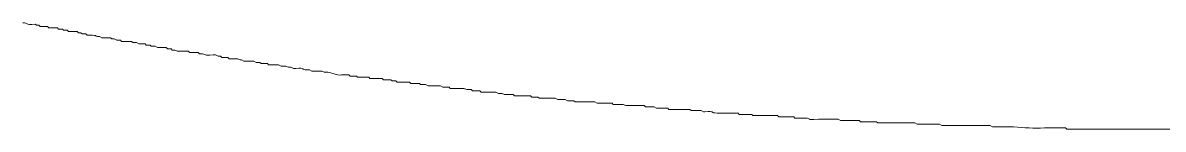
# Model space of a CAD drawing. Header units: millimetres. Extents: x 5194 to 16594, y 329 to 7592.
# Drawn here: x 10771.57 to 10792.33, y 3865.61 to 3867.54 of the extents above; entities that cross this region are included whole.
import ezdxf

# ---------------------------------------------------------------- set-up
doc = ezdxf.new("R2010")
doc.units = ezdxf.units.MM
doc.header["$MEASUREMENT"] = 0
doc.layers.add('PDF_Geometry', color=7, linetype='Continuous', true_color=0x231f20)

msp = doc.modelspace()

# ---------------------------------------------------------------- linework, layer by layer
at = {"layer": 'PDF_Geometry', "color": 0, "lineweight": 9}
for p, q in [((10771.816, 3867.495), (10771.793, 3867.518)), ((10771.838, 3867.495), (10771.816, 3867.495)), ((10771.861, 3867.495), (10771.838, 3867.495)), ((10771.883, 3867.473), (10771.861, 3867.495)), ((10771.906, 3867.473), (10771.883, 3867.473)), ((10771.951, 3867.473), (10771.906, 3867.473)), ((10771.996, 3867.473), (10771.951, 3867.473)), ((10772.018, 3867.473), (10771.996, 3867.473)), ((10772.041, 3867.45), (10772.018, 3867.473)), ((10772.086, 3867.45), (10772.041, 3867.45)), ((10772.131, 3867.45), (10772.086, 3867.45)), ((10772.176, 3867.45), (10772.131, 3867.45)), ((10772.198, 3867.45), (10772.176, 3867.45)), ((10772.221, 3867.428), (10772.198, 3867.45)), ((10772.266, 3867.428), (10772.221, 3867.428)), ((10772.288, 3867.428), (10772.266, 3867.428)), ((10772.311, 3867.405), (10772.288, 3867.428)), ((10772.356, 3867.405), (10772.311, 3867.405)), ((10772.378, 3867.405), (10772.356, 3867.405)), ((10772.4, 3867.383), (10772.378, 3867.405)), ((10772.445, 3867.383), (10772.4, 3867.383)), ((10772.468, 3867.383), (10772.445, 3867.383)), ((10772.49, 3867.383), (10772.468, 3867.383)), ((10772.535, 3867.383), (10772.49, 3867.383)), ((10772.558, 3867.383), (10772.535, 3867.383)), ((10772.58, 3867.36), (10772.558, 3867.383)), ((10772.625, 3867.36), (10772.58, 3867.36)), ((10772.648, 3867.338), (10772.625, 3867.36)), ((10772.67, 3867.338), (10772.648, 3867.338)), ((10772.715, 3867.338), (10772.67, 3867.338)), ((10772.738, 3867.315), (10772.715, 3867.338)), ((10772.76, 3867.315), (10772.738, 3867.315)), ((10772.783, 3867.315), (10772.76, 3867.315)), ((10773.008, 3867.27), (10772.963, 3867.293)), ((10773.053, 3867.27), (10773.008, 3867.27)), ((10773.098, 3867.27), (10773.053, 3867.27)), ((10773.143, 3867.27), (10773.098, 3867.27)), ((10773.165, 3867.27), (10773.143, 3867.27)), ((10773.188, 3867.248), (10773.165, 3867.27)), ((10773.233, 3867.248), (10773.188, 3867.248)), ((10773.278, 3867.225), (10773.233, 3867.248)), ((10773.323, 3867.225), (10773.278, 3867.225)), ((10773.345, 3867.225), (10773.323, 3867.225)), ((10773.368, 3867.203), (10773.345, 3867.225)), ((10773.413, 3867.203), (10773.368, 3867.203)), ((10773.457, 3867.203), (10773.413, 3867.203)), ((10773.48, 3867.203), (10773.457, 3867.203)), ((10773.502, 3867.203), (10773.48, 3867.203)), ((10773.547, 3867.203), (10773.502, 3867.203)), ((10773.57, 3867.18), (10773.547, 3867.203)), ((10773.592, 3867.18), (10773.57, 3867.18)), ((10773.637, 3867.18), (10773.592, 3867.18)), ((10773.682, 3867.158), (10773.637, 3867.18)), ((10773.705, 3867.158), (10773.682, 3867.158)), ((10773.75, 3867.158), (10773.705, 3867.158)), ((10773.795, 3867.158), (10773.75, 3867.158)), ((10773.817, 3867.136), (10773.795, 3867.158)), ((10773.84, 3867.136), (10773.817, 3867.136)), ((10773.885, 3867.136), (10773.84, 3867.136)), ((10773.907, 3867.113), (10773.885, 3867.136)), ((10773.93, 3867.113), (10773.907, 3867.113)), ((10773.975, 3867.113), (10773.93, 3867.113)), ((10774.02, 3867.091), (10773.975, 3867.113)), ((10774.042, 3867.091), (10774.02, 3867.091)), ((10774.065, 3867.091), (10774.042, 3867.091)), ((10774.11, 3867.091), (10774.065, 3867.091)), ((10774.155, 3867.091), (10774.11, 3867.091)), ((10774.177, 3867.091), (10774.155, 3867.091)), ((10774.2, 3867.068), (10774.177, 3867.091)), ((10774.245, 3867.068), (10774.2, 3867.068)), ((10774.267, 3867.068), (10774.245, 3867.068)), ((10774.29, 3867.046), (10774.267, 3867.068)), ((10774.335, 3867.046), (10774.29, 3867.046)), ((10774.38, 3867.023), (10774.335, 3867.046)), ((10774.425, 3867.023), (10774.38, 3867.023)), ((10774.447, 3867.023), (10774.425, 3867.023)), ((10774.47, 3867.023), (10774.447, 3867.023)), ((10774.514, 3867.023), (10774.47, 3867.023)), ((10774.559, 3867.023), (10774.514, 3867.023)), ((10774.582, 3867.023), (10774.559, 3867.023)), ((10774.604, 3867.001), (10774.582, 3867.023)), ((10774.627, 3867.001), (10774.604, 3867.001)), ((10774.649, 3867.001), (10774.627, 3867.001)), ((10774.672, 3867.001), (10774.649, 3867.001)), ((10774.717, 3867.001), (10774.672, 3867.001)), ((10774.762, 3867.001), (10774.717, 3867.001)), ((10774.784, 3866.978), (10774.762, 3867.001)), ((10774.807, 3866.978), (10774.784, 3866.978)), ((10775.077, 3866.956), (10775.032, 3866.956)), ((10775.122, 3866.933), (10775.077, 3866.956)), ((10775.144, 3866.933), (10775.122, 3866.933)), ((10775.167, 3866.933), (10775.144, 3866.933)), ((10775.189, 3866.911), (10775.167, 3866.933)), ((10775.212, 3866.911), (10775.189, 3866.911)), ((10775.257, 3866.911), (10775.212, 3866.911)), ((10775.302, 3866.911), (10775.257, 3866.911)), ((10775.324, 3866.888), (10775.302, 3866.911)), ((10775.347, 3866.888), (10775.324, 3866.888)), ((10775.392, 3866.888), (10775.347, 3866.888)), ((10775.437, 3866.888), (10775.392, 3866.888)), ((10775.482, 3866.888), (10775.437, 3866.888)), ((10775.526, 3866.866), (10775.482, 3866.888)), ((10775.549, 3866.866), (10775.526, 3866.866)), ((10775.594, 3866.843), (10775.549, 3866.866)), ((10775.639, 3866.843), (10775.594, 3866.843)), ((10775.661, 3866.843), (10775.639, 3866.843)), ((10775.684, 3866.843), (10775.661, 3866.843)), ((10775.729, 3866.843), (10775.684, 3866.843)), ((10775.751, 3866.843), (10775.729, 3866.843)), ((10775.774, 3866.843), (10775.751, 3866.843)), ((10775.819, 3866.821), (10775.774, 3866.843)), ((10775.864, 3866.821), (10775.819, 3866.821)), ((10775.886, 3866.821), (10775.864, 3866.821)), ((10775.909, 3866.798), (10775.886, 3866.821)), ((10775.954, 3866.798), (10775.909, 3866.798)), ((10775.999, 3866.798), (10775.954, 3866.798)), ((10776.021, 3866.798), (10775.999, 3866.798)), ((10776.044, 3866.776), (10776.021, 3866.798)), ((10776.089, 3866.776), (10776.044, 3866.776)), ((10776.134, 3866.776), (10776.089, 3866.776)), ((10776.179, 3866.776), (10776.134, 3866.776)), ((10776.201, 3866.776), (10776.179, 3866.776)), ((10776.224, 3866.776), (10776.201, 3866.776)), ((10776.269, 3866.753), (10776.224, 3866.776)), ((10776.291, 3866.753), (10776.269, 3866.753)), ((10776.314, 3866.753), (10776.291, 3866.753)), ((10776.359, 3866.753), (10776.314, 3866.753)), ((10776.404, 3866.731), (10776.359, 3866.753)), ((10776.426, 3866.731), (10776.404, 3866.731)), ((10776.449, 3866.731), (10776.426, 3866.731)), ((10776.494, 3866.708), (10776.449, 3866.731)), ((10776.516, 3866.708), (10776.494, 3866.708)), ((10776.539, 3866.708), (10776.516, 3866.708)), ((10776.763, 3866.686), (10776.741, 3866.686)), ((10776.786, 3866.686), (10776.763, 3866.686)), ((10776.831, 3866.663), (10776.786, 3866.686)), ((10776.853, 3866.663), (10776.831, 3866.663)), ((10776.876, 3866.663), (10776.853, 3866.663)), ((10776.921, 3866.663), (10776.876, 3866.663)), ((10776.966, 3866.663), (10776.921, 3866.663)), ((10776.988, 3866.663), (10776.966, 3866.663)), ((10777.011, 3866.663), (10776.988, 3866.663)), ((10777.056, 3866.641), (10777.011, 3866.663)), ((10777.101, 3866.641), (10777.056, 3866.641)), ((10777.123, 3866.641), (10777.101, 3866.641)), ((10777.393, 3866.596), (10777.371, 3866.596)), ((10777.416, 3866.596), (10777.393, 3866.596)), ((10777.438, 3866.596), (10777.416, 3866.596)), ((10777.483, 3866.596), (10777.438, 3866.596)), ((10777.506, 3866.596), (10777.483, 3866.596)), ((10777.528, 3866.573), (10777.506, 3866.596)), ((10777.573, 3866.573), (10777.528, 3866.573)), ((10777.618, 3866.573), (10777.573, 3866.573)), ((10777.64, 3866.573), (10777.618, 3866.573)), ((10777.663, 3866.551), (10777.64, 3866.573)), ((10777.708, 3866.551), (10777.663, 3866.551)), ((10777.73, 3866.551), (10777.708, 3866.551)), ((10777.753, 3866.551), (10777.73, 3866.551)), ((10777.798, 3866.551), (10777.753, 3866.551)), ((10777.843, 3866.551), (10777.798, 3866.551)), ((10777.865, 3866.551), (10777.843, 3866.551)), ((10777.888, 3866.528), (10777.865, 3866.551)), ((10777.933, 3866.528), (10777.888, 3866.528)), ((10777.978, 3866.528), (10777.933, 3866.528)), ((10778.023, 3866.528), (10777.978, 3866.528)), ((10778.045, 3866.528), (10778.023, 3866.528)), ((10778.068, 3866.528), (10778.045, 3866.528)), ((10778.113, 3866.528), (10778.068, 3866.528)), ((10778.135, 3866.506), (10778.113, 3866.528)), ((10778.158, 3866.506), (10778.135, 3866.506)), ((10778.203, 3866.506), (10778.158, 3866.506)), ((10778.248, 3866.506), (10778.203, 3866.506)), ((10778.27, 3866.506), (10778.248, 3866.506)), ((10778.293, 3866.483), (10778.27, 3866.506)), ((10778.338, 3866.483), (10778.293, 3866.483)), ((10778.36, 3866.483), (10778.338, 3866.483)), ((10778.383, 3866.461), (10778.36, 3866.483)), ((10778.405, 3866.461), (10778.383, 3866.461)), ((10778.63, 3866.438), (10778.608, 3866.461)), ((10778.675, 3866.438), (10778.63, 3866.438)), ((10778.72, 3866.438), (10778.675, 3866.438)), ((10778.742, 3866.438), (10778.72, 3866.438)), ((10778.787, 3866.438), (10778.742, 3866.438)), ((10778.81, 3866.416), (10778.787, 3866.438)), ((10778.855, 3866.416), (10778.81, 3866.416)), ((10778.9, 3866.416), (10778.855, 3866.416)), ((10778.945, 3866.393), (10778.9, 3866.416)), ((10778.99, 3866.393), (10778.945, 3866.393)), ((10779.012, 3866.393), (10778.99, 3866.393)), ((10779.035, 3866.393), (10779.012, 3866.393)), ((10779.08, 3866.393), (10779.035, 3866.393)), ((10779.125, 3866.393), (10779.08, 3866.393)), ((10779.147, 3866.393), (10779.125, 3866.393)), ((10779.17, 3866.393), (10779.147, 3866.393)), ((10779.215, 3866.371), (10779.17, 3866.393)), ((10779.237, 3866.371), (10779.215, 3866.371)), ((10779.26, 3866.371), (10779.237, 3866.371)), ((10779.305, 3866.371), (10779.26, 3866.371)), ((10779.327, 3866.371), (10779.305, 3866.371)), ((10779.35, 3866.348), (10779.327, 3866.371)), ((10779.372, 3866.348), (10779.35, 3866.348)), ((10779.417, 3866.348), (10779.372, 3866.348)), ((10779.462, 3866.348), (10779.417, 3866.348)), ((10779.507, 3866.348), (10779.462, 3866.348)), ((10779.53, 3866.348), (10779.507, 3866.348)), ((10779.754, 3866.303), (10779.732, 3866.326)), ((10779.777, 3866.303), (10779.754, 3866.303)), ((10779.822, 3866.303), (10779.777, 3866.303)), ((10779.867, 3866.303), (10779.822, 3866.303)), ((10779.889, 3866.303), (10779.867, 3866.303)), ((10779.912, 3866.281), (10779.889, 3866.303)), ((10779.957, 3866.281), (10779.912, 3866.281)), ((10780.002, 3866.281), (10779.957, 3866.281)), ((10780.024, 3866.281), (10780.002, 3866.281)), ((10780.047, 3866.281), (10780.024, 3866.281)), ((10780.092, 3866.281), (10780.047, 3866.281)), ((10780.114, 3866.281), (10780.092, 3866.281)), ((10780.137, 3866.281), (10780.114, 3866.281)), ((10780.182, 3866.281), (10780.137, 3866.281)), ((10780.227, 3866.258), (10780.182, 3866.281)), ((10780.272, 3866.258), (10780.227, 3866.258)), ((10780.294, 3866.258), (10780.272, 3866.258)), ((10780.339, 3866.236), (10780.294, 3866.258)), ((10780.384, 3866.236), (10780.339, 3866.236)), ((10780.407, 3866.236), (10780.384, 3866.236)), ((10780.429, 3866.236), (10780.407, 3866.236)), ((10780.474, 3866.236), (10780.429, 3866.236)), ((10780.497, 3866.236), (10780.474, 3866.236)), ((10780.519, 3866.213), (10780.497, 3866.236)), ((10780.564, 3866.213), (10780.519, 3866.213)), ((10780.609, 3866.213), (10780.564, 3866.213)), ((10780.632, 3866.213), (10780.609, 3866.213)), ((10780.654, 3866.213), (10780.632, 3866.213)), ((10780.699, 3866.213), (10780.654, 3866.213)), ((10780.744, 3866.213), (10780.699, 3866.213)), ((10780.789, 3866.213), (10780.744, 3866.213)), ((10780.811, 3866.213), (10780.789, 3866.213)), ((10780.834, 3866.191), (10780.811, 3866.213)), ((10780.879, 3866.191), (10780.834, 3866.191)), ((10780.924, 3866.191), (10780.879, 3866.191)), ((10780.946, 3866.191), (10780.924, 3866.191)), ((10780.969, 3866.168), (10780.946, 3866.191)), ((10781.014, 3866.168), (10780.969, 3866.168)), ((10781.036, 3866.168), (10781.014, 3866.168)), ((10781.059, 3866.168), (10781.036, 3866.168)), ((10781.104, 3866.168), (10781.059, 3866.168)), ((10781.149, 3866.168), (10781.104, 3866.168)), ((10781.171, 3866.168), (10781.149, 3866.168)), ((10781.194, 3866.168), (10781.171, 3866.168)), ((10781.216, 3866.168), (10781.194, 3866.168)), ((10781.261, 3866.168), (10781.216, 3866.168)), ((10781.306, 3866.146), (10781.261, 3866.168)), ((10781.329, 3866.146), (10781.306, 3866.146)), ((10781.351, 3866.146), (10781.329, 3866.146)), ((10781.396, 3866.146), (10781.351, 3866.146)), ((10781.441, 3866.146), (10781.396, 3866.146)), ((10781.486, 3866.124), (10781.441, 3866.146)), ((10781.509, 3866.124), (10781.486, 3866.124)), ((10781.531, 3866.124), (10781.509, 3866.124)), ((10781.576, 3866.124), (10781.531, 3866.124)), ((10781.599, 3866.124), (10781.576, 3866.124)), ((10781.621, 3866.101), (10781.599, 3866.124)), ((10781.666, 3866.101), (10781.621, 3866.101)), ((10781.711, 3866.101), (10781.666, 3866.101)), ((10781.981, 3866.101), (10781.936, 3866.101)), ((10782.026, 3866.079), (10781.981, 3866.101)), ((10782.228, 3866.079), (10782.206, 3866.079)), ((10782.273, 3866.079), (10782.228, 3866.079)), ((10782.296, 3866.079), (10782.273, 3866.079)), ((10782.318, 3866.056), (10782.296, 3866.079)), ((10782.363, 3866.056), (10782.318, 3866.056)), ((10782.408, 3866.056), (10782.363, 3866.056)), ((10782.453, 3866.056), (10782.408, 3866.056)), ((10782.476, 3866.056), (10782.453, 3866.056)), ((10782.498, 3866.056), (10782.476, 3866.056)), ((10782.543, 3866.034), (10782.498, 3866.056)), ((10782.588, 3866.034), (10782.543, 3866.034)), ((10782.611, 3866.034), (10782.588, 3866.034)), ((10782.633, 3866.034), (10782.611, 3866.034)), ((10782.903, 3866.011), (10782.88, 3866.034)), ((10782.948, 3866.011), (10782.903, 3866.011)), ((10782.993, 3866.011), (10782.948, 3866.011)), ((10783.015, 3866.011), (10782.993, 3866.011)), ((10783.038, 3866.011), (10783.015, 3866.011)), ((10783.06, 3866.011), (10783.038, 3866.011)), ((10783.105, 3865.989), (10783.06, 3866.011)), ((10783.15, 3865.989), (10783.105, 3865.989)), ((10783.173, 3865.989), (10783.15, 3865.989)), ((10783.195, 3865.989), (10783.173, 3865.989)), ((10783.24, 3865.989), (10783.195, 3865.989)), ((10783.285, 3865.989), (10783.24, 3865.989)), ((10783.308, 3865.989), (10783.285, 3865.989)), ((10783.33, 3865.966), (10783.308, 3865.989)), ((10783.375, 3865.966), (10783.33, 3865.966)), ((10783.6, 3865.966), (10783.578, 3865.966)), ((10783.645, 3865.966), (10783.6, 3865.966)), ((10783.69, 3865.966), (10783.645, 3865.966)), ((10783.713, 3865.966), (10783.69, 3865.966)), ((10783.735, 3865.944), (10783.713, 3865.966)), ((10783.78, 3865.944), (10783.735, 3865.944)), ((10783.825, 3865.944), (10783.78, 3865.944)), ((10783.87, 3865.944), (10783.825, 3865.944)), ((10783.892, 3865.944), (10783.87, 3865.944)), ((10783.915, 3865.944), (10783.892, 3865.944)), ((10783.96, 3865.921), (10783.915, 3865.944)), ((10783.982, 3865.921), (10783.96, 3865.921)), ((10784.252, 3865.899), (10784.207, 3865.899)), ((10784.275, 3865.899), (10784.252, 3865.899)), ((10784.297, 3865.899), (10784.275, 3865.899)), ((10784.342, 3865.899), (10784.297, 3865.899)), ((10784.387, 3865.899), (10784.342, 3865.899)), ((10784.41, 3865.899), (10784.387, 3865.899)), ((10784.432, 3865.899), (10784.41, 3865.899)), ((10784.477, 3865.899), (10784.432, 3865.899)), ((10784.522, 3865.899), (10784.477, 3865.899)), ((10784.567, 3865.899), (10784.522, 3865.899)), ((10784.59, 3865.899), (10784.567, 3865.899)), ((10784.612, 3865.876), (10784.59, 3865.899)), ((10784.657, 3865.876), (10784.612, 3865.876)), ((10784.68, 3865.876), (10784.657, 3865.876)), ((10784.702, 3865.876), (10784.68, 3865.876)), ((10784.77, 3865.876), (10784.702, 3865.876)), ((10784.792, 3865.876), (10784.77, 3865.876)), ((10784.837, 3865.876), (10784.792, 3865.876)), ((10784.86, 3865.854), (10784.837, 3865.876)), ((10784.882, 3865.854), (10784.86, 3865.854)), ((10784.927, 3865.854), (10784.882, 3865.854)), ((10784.949, 3865.854), (10784.927, 3865.854)), ((10784.972, 3865.854), (10784.949, 3865.854)), ((10785.017, 3865.854), (10784.972, 3865.854)), ((10785.039, 3865.854), (10785.017, 3865.854)), ((10785.084, 3865.854), (10785.039, 3865.854)), ((10785.129, 3865.854), (10785.084, 3865.854)), ((10785.152, 3865.854), (10785.129, 3865.854)), ((10785.174, 3865.854), (10785.152, 3865.854)), ((10785.219, 3865.854), (10785.174, 3865.854)), ((10785.242, 3865.854), (10785.219, 3865.854)), ((10785.309, 3865.854), (10785.242, 3865.854)), ((10785.332, 3865.831), (10785.309, 3865.854)), ((10785.354, 3865.831), (10785.332, 3865.831)), ((10785.399, 3865.831), (10785.354, 3865.831)), ((10785.624, 3865.809), (10785.602, 3865.831)), ((10785.669, 3865.809), (10785.624, 3865.809)), ((10785.714, 3865.809), (10785.669, 3865.809)), ((10785.759, 3865.809), (10785.714, 3865.809)), ((10785.782, 3865.809), (10785.759, 3865.809)), ((10785.804, 3865.809), (10785.782, 3865.809)), ((10786.074, 3865.786), (10786.051, 3865.786)), ((10786.096, 3865.786), (10786.074, 3865.786)), ((10786.366, 3865.786), (10786.344, 3865.786)), ((10786.411, 3865.786), (10786.366, 3865.786)), ((10786.456, 3865.764), (10786.411, 3865.786)), ((10786.501, 3865.764), (10786.456, 3865.764)), ((10786.726, 3865.764), (10786.681, 3865.764)), ((10786.771, 3865.764), (10786.726, 3865.764)), ((10786.794, 3865.764), (10786.771, 3865.764)), ((10786.816, 3865.741), (10786.794, 3865.764)), ((10786.839, 3865.741), (10786.816, 3865.741)), ((10786.884, 3865.741), (10786.839, 3865.741)), ((10786.929, 3865.741), (10786.884, 3865.741)), ((10786.951, 3865.741), (10786.929, 3865.741)), ((10786.996, 3865.741), (10786.951, 3865.741)), ((10787.018, 3865.741), (10786.996, 3865.741)), ((10787.063, 3865.741), (10787.018, 3865.741)), ((10787.108, 3865.741), (10787.063, 3865.741)), ((10787.131, 3865.719), (10787.108, 3865.741)), ((10787.153, 3865.719), (10787.131, 3865.719)), ((10787.198, 3865.719), (10787.153, 3865.719)), ((10787.243, 3865.719), (10787.198, 3865.719)), ((10787.288, 3865.719), (10787.243, 3865.719)), ((10787.333, 3865.719), (10787.288, 3865.719)), ((10787.603, 3865.719), (10787.581, 3865.719)), ((10787.648, 3865.719), (10787.603, 3865.719)), ((10787.693, 3865.719), (10787.648, 3865.719)), ((10787.738, 3865.719), (10787.693, 3865.719)), ((10787.761, 3865.719), (10787.738, 3865.719)), ((10787.806, 3865.719), (10787.761, 3865.719)), ((10787.851, 3865.696), (10787.806, 3865.719)), ((10787.873, 3865.696), (10787.851, 3865.696)), ((10787.896, 3865.696), (10787.873, 3865.696)), ((10787.941, 3865.696), (10787.896, 3865.696)), ((10787.986, 3865.696), (10787.941, 3865.696)), ((10788.031, 3865.696), (10787.986, 3865.696)), ((10788.255, 3865.696), (10788.233, 3865.696)), ((10788.3, 3865.674), (10788.255, 3865.696)), ((10788.525, 3865.674), (10788.503, 3865.674)), ((10788.57, 3865.674), (10788.525, 3865.674)), ((10788.615, 3865.674), (10788.57, 3865.674)), ((10788.638, 3865.674), (10788.615, 3865.674)), ((10788.66, 3865.674), (10788.638, 3865.674)), ((10788.683, 3865.674), (10788.66, 3865.674)), ((10788.975, 3865.674), (10788.953, 3865.674)), ((10788.998, 3865.674), (10788.975, 3865.674)), ((10789.043, 3865.674), (10788.998, 3865.674)), ((10789.065, 3865.674), (10789.043, 3865.674)), ((10789.132, 3865.674), (10789.065, 3865.674)), ((10789.177, 3865.674), (10789.132, 3865.674)), ((10789.222, 3865.651), (10789.177, 3865.674)), ((10789.245, 3865.651), (10789.222, 3865.651)), ((10789.267, 3865.651), (10789.245, 3865.651)), ((10789.335, 3865.651), (10789.267, 3865.651)), ((10789.357, 3865.651), (10789.335, 3865.651)), ((10789.402, 3865.651), (10789.357, 3865.651)), ((10790.459, 3865.629), (10790.437, 3865.629)), ((10790.504, 3865.629), (10790.459, 3865.629)), ((10790.527, 3865.629), (10790.504, 3865.629)), ((10790.549, 3865.629), (10790.527, 3865.629)), ((10790.572, 3865.606), (10790.549, 3865.629)), ((10790.617, 3865.606), (10790.572, 3865.606)), ((10790.662, 3865.606), (10790.617, 3865.606)), ((10790.684, 3865.606), (10790.662, 3865.606)), ((10790.707, 3865.606), (10790.684, 3865.606)), ((10790.752, 3865.606), (10790.707, 3865.606)), ((10790.797, 3865.606), (10790.752, 3865.606)), ((10791.381, 3865.606), (10791.359, 3865.606)), ((10791.426, 3865.606), (10791.381, 3865.606)), ((10791.449, 3865.606), (10791.426, 3865.606))]:
    msp.add_line(p, q, dxfattribs=at)
msp.add_ellipse((10790.032, 3869.294), major_axis=(-2.594, 2.594), ratio=1, start_param=2.239444, end_param=2.392988, dxfattribs=at)
for points in [[(10771.793, 3867.518), (10771.591, 3867.495), (10771.681, 3867.54), (10771.568, 3867.54)], [(10772.963, 3867.293), (10772.85, 3867.293), (10772.963, 3867.315), (10772.783, 3867.315)], [(10775.032, 3866.956), (10774.852, 3866.933), (10774.919, 3866.978), (10774.807, 3866.978)], [(10776.741, 3866.686), (10776.628, 3866.686), (10776.718, 3866.731), (10776.539, 3866.708)], [(10777.371, 3866.596), (10777.281, 3866.573), (10777.191, 3866.641), (10777.123, 3866.641)], [(10778.608, 3866.461), (10778.54, 3866.461), (10778.473, 3866.461), (10778.405, 3866.461)], [(10779.732, 3866.326), (10779.575, 3866.326), (10779.665, 3866.348), (10779.53, 3866.348)], [(10781.936, 3866.101), (10781.868, 3866.101), (10781.779, 3866.101), (10781.711, 3866.101)], [(10782.206, 3866.079), (10782.138, 3866.079), (10782.093, 3866.079), (10782.026, 3866.079)], [(10782.88, 3866.034), (10782.791, 3866.034), (10782.723, 3866.034), (10782.633, 3866.034)], [(10783.578, 3865.966), (10783.51, 3865.966), (10783.443, 3865.966), (10783.375, 3865.966)], [(10784.207, 3865.899), (10784.072, 3865.899), (10784.185, 3865.944), (10783.982, 3865.921)], [(10785.602, 3865.831), (10785.534, 3865.831), (10785.467, 3865.831), (10785.399, 3865.831)], [(10786.051, 3865.786), (10785.782, 3865.764), (10785.962, 3865.809), (10785.804, 3865.809)], [(10786.344, 3865.786), (10786.254, 3865.786), (10786.186, 3865.786), (10786.096, 3865.786)], [(10786.681, 3865.764), (10786.614, 3865.764), (10786.569, 3865.764), (10786.501, 3865.764)], [(10787.581, 3865.719), (10787.491, 3865.719), (10787.423, 3865.719), (10787.333, 3865.719)], [(10788.233, 3865.696), (10788.165, 3865.696), (10788.098, 3865.696), (10788.031, 3865.696)], [(10788.503, 3865.674), (10788.435, 3865.674), (10788.368, 3865.674), (10788.3, 3865.674)], [(10788.953, 3865.674), (10788.863, 3865.674), (10788.773, 3865.674), (10788.683, 3865.674)], [(10789.605, 3865.651), (10789.537, 3865.651), (10789.47, 3865.651), (10789.402, 3865.651)], [(10790.437, 3865.629), (10790.347, 3865.629), (10790.257, 3865.629), (10790.167, 3865.629)], [(10791.359, 3865.606), (10791.179, 3865.606), (10790.977, 3865.606), (10790.797, 3865.606)], [(10792.708, 3865.606), (10792.281, 3865.606), (10791.876, 3865.606), (10791.449, 3865.606)]]:
    msp.add_open_spline(points, degree=3, dxfattribs=at)

doc.saveas('drawing.dxf')
